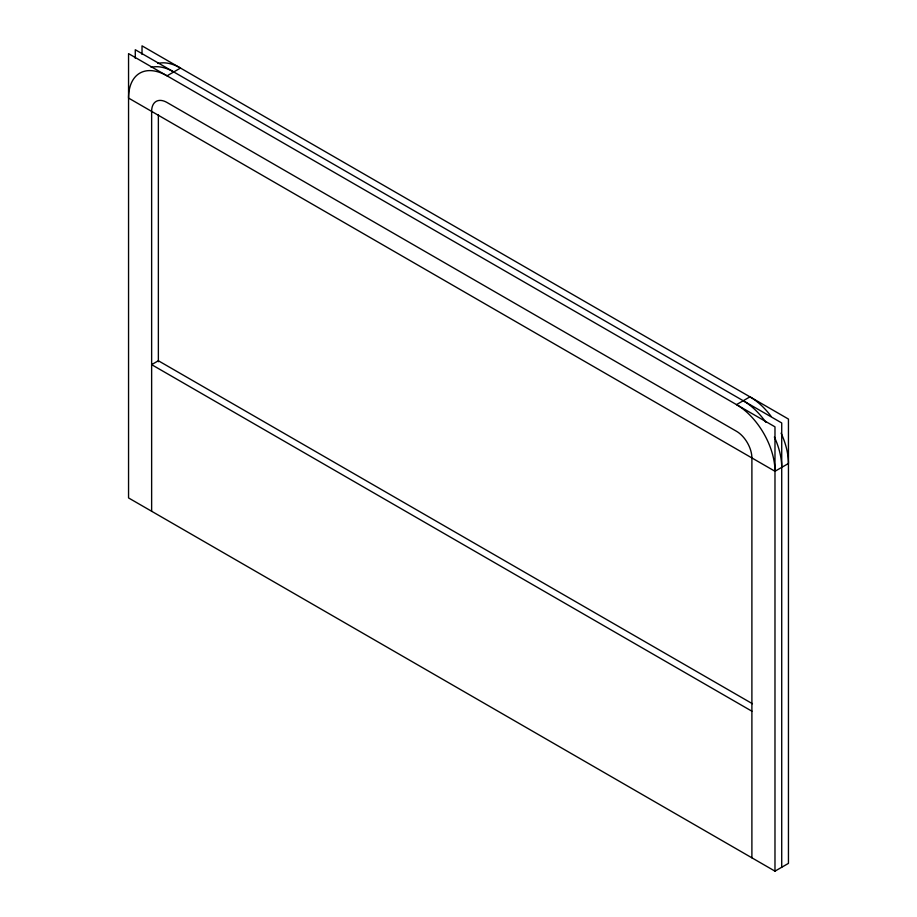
<?xml version="1.0" encoding="UTF-8"?>
<svg xmlns="http://www.w3.org/2000/svg" width="917" height="917" viewBox="0 0 917 917"><rect width="100%" height="100%" fill="white"/><g stroke="black" fill="none" stroke-linecap="round" stroke-linejoin="round"><path stroke-width="1.38" d="M157.873 63.491A54.412 31.419 60 0 1 180.5 68.064L167.032 75.836A54.412 31.419 60 0 0 128.552 98.062L774.98 471.269L788.448 463.498A54.412 31.419 60 0 0 781.101 433.133M774.98 871.15L774.98 426.841L128.552 53.622L128.552 497.931L774.98 871.15L788.448 863.378L788.448 419.069L142.02 45.85L142.02 54.424M752.433 703.729L158.366 360.759L151.637 364.645L751.894 711.202M781.72 867.264L781.72 422.955L135.28 49.736L135.28 58.31M751.894 857.819L751.894 457.938A21.767 12.563 60 0 0 736.5 431.288L167.032 102.498A21.767 12.563 60 0 0 151.637 111.381L151.637 511.262M158.366 114.636L158.366 361.711M770.933 416.112A54.412 31.419 60 0 0 749.968 396.855L736.5 404.626A54.412 31.419 60 0 1 774.98 471.269M151.145 67.377A54.412 31.419 60 0 1 173.76 71.95M743.24 400.74A54.412 31.419 60 0 1 765.855 422.278M774.372 437.019A54.412 31.419 60 0 1 781.72 467.383"/></g></svg>
